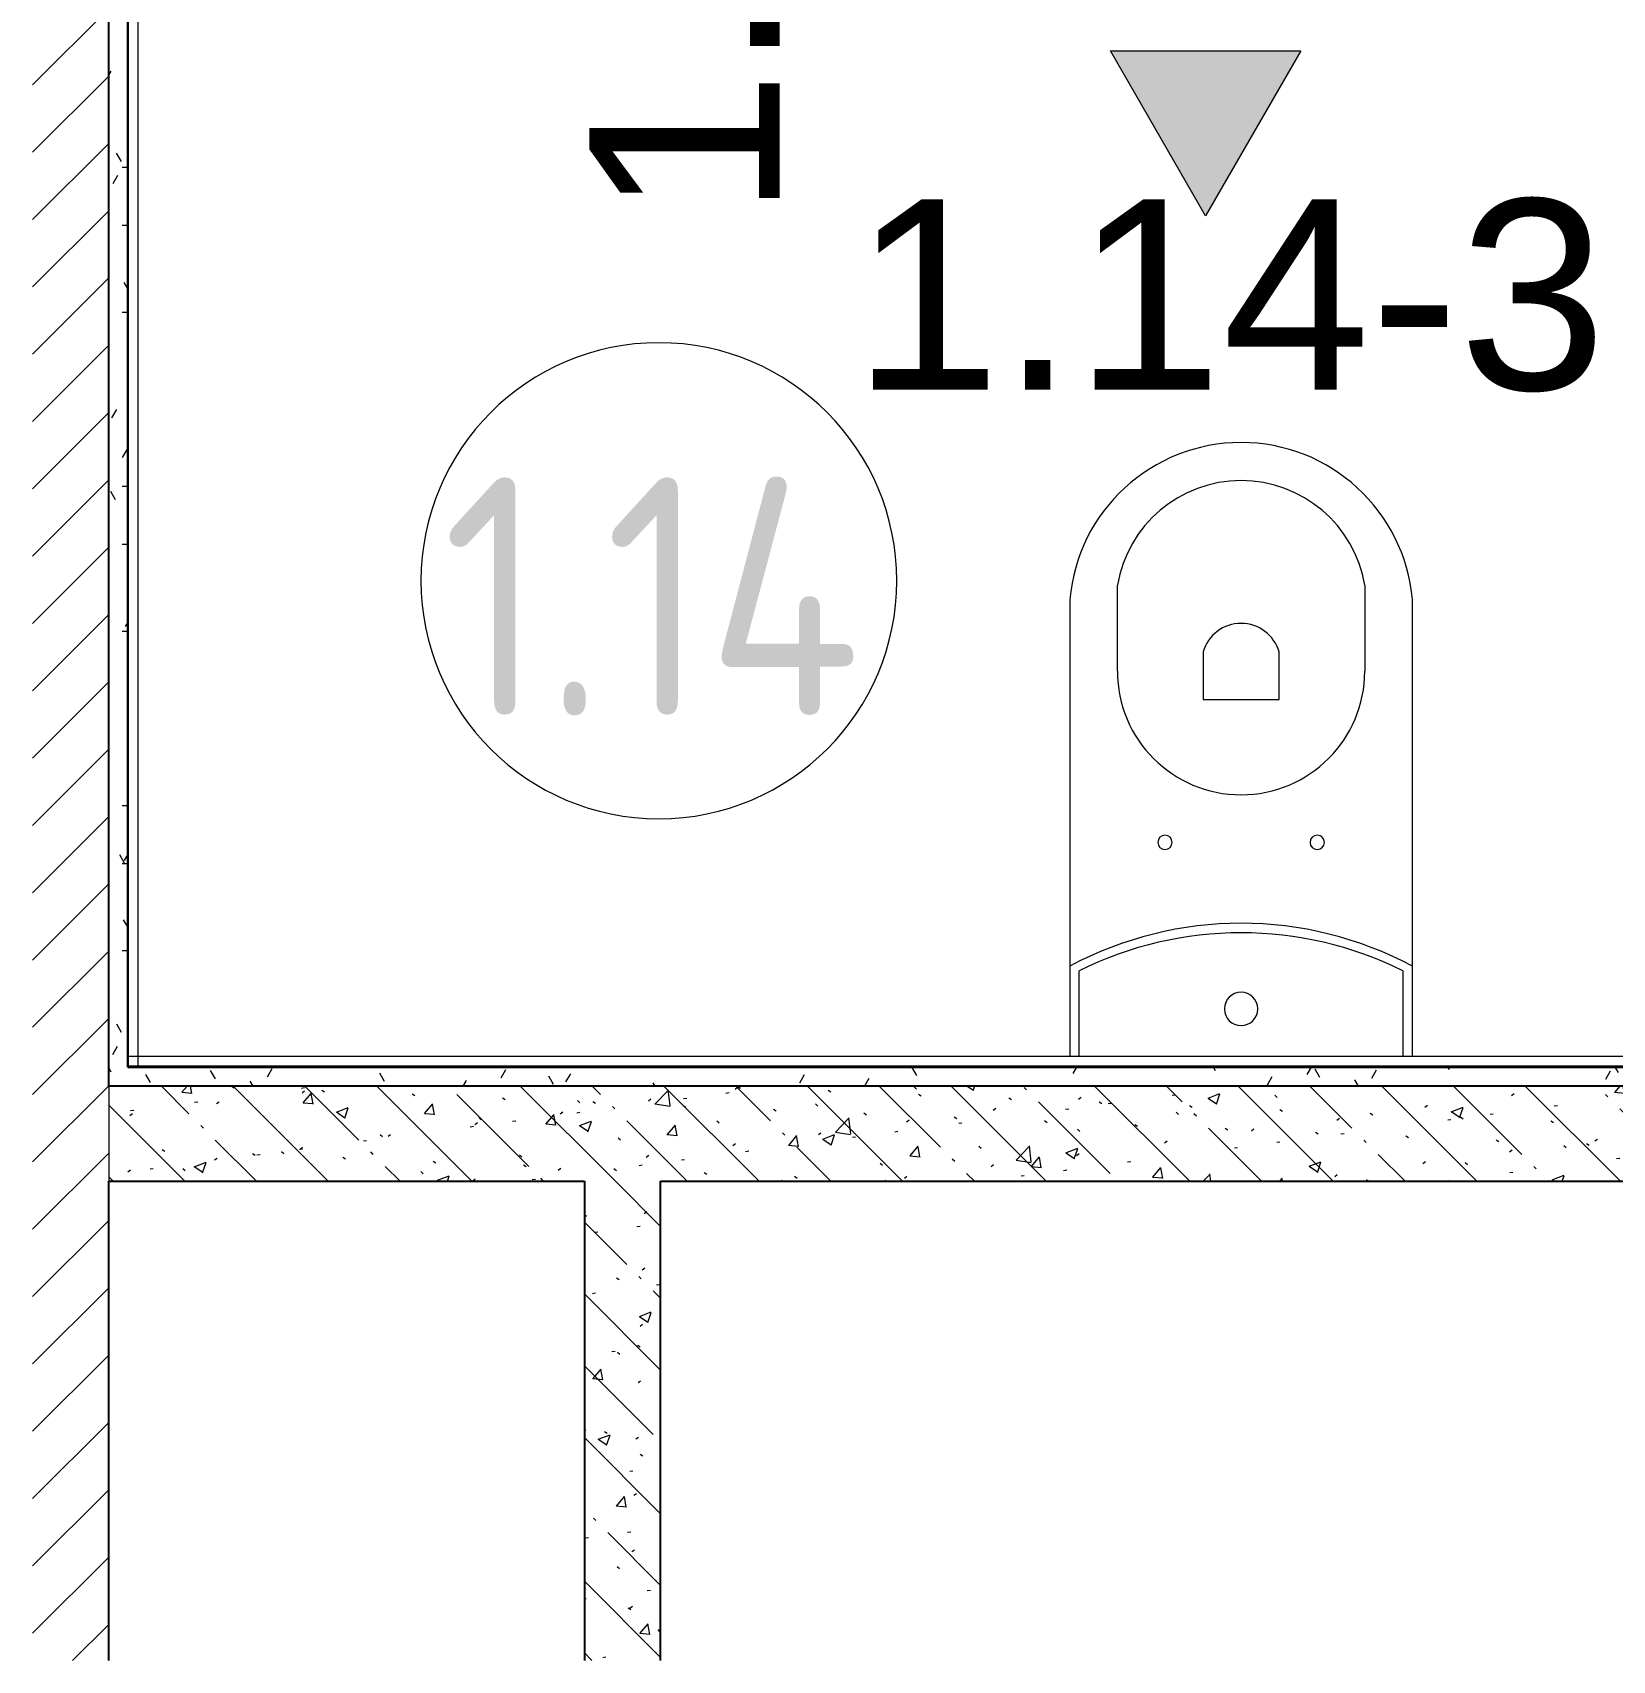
# Model space of a CAD drawing. Header units: millimetres. Extents: x 66053 to 88312, y -1987 to 8211.
# Drawn here: x 67480 to 69140, y 4802 to 6512 of the extents above; entities that cross this region are included whole.
import ezdxf

# ---------------------------------------------------------------- set-up
doc = ezdxf.new("R2010")
doc.units = ezdxf.units.MM
for name, color, linetype, lineweight in [('A-AREA-IDEN', 7, 'Continuous', 9), ('A-WALL-3', 7, 'Continuous', 9), ('G-ANNO-SYMB', 7, 'Continuous', 9), ('I-WALL', 7, 'Continuous', 9), ('P-SANR-FIXT', 7, 'Continuous', 9)]:
    doc.layers.add(name, color=color, linetype=linetype, lineweight=lineweight)
doc.layers.add('A-WALL-2', color=7, linetype='Continuous', lineweight=25, true_color=0x3c3c3c)
doc.layers.add('A-WALL-FNSH-1', color=7, linetype='Continuous', lineweight=13, true_color=0x3c3c3c)
doc.styles.add('Arial_1', font='arial.ttf', dxfattribs={"height": 200})
doc.styles.add('GOST Common', font='GOST_Common.ttf', dxfattribs={"width": 0.9, "height": 250})
pattern_1 = [(135, (0, 0), (-75.43415, -75.43415), [106.68, -17.78, 3.556, -17.78]), (135, (0, 75.39), (-75.43415, -75.43415), []), (50, (0, 0), (127.52922, -11.15758), [13.335, -146.685]), (355, (0, 0), (-24.66966, 133.74002), [10.668, -117.348]), (100.451, (10.63, -0.93), (102.85973, 122.58178), [11.333, -124.663]), (46.184, (0, 35.56), (189.75516, -29.43036), [20.002, -220.027]), (96.636, (15.81, 33.1), (166.1822, 173.1996), [17, -186.995]), (351.184, (0, 35.56), (166.18393, 173.1976), [16.002, -176.022]), (21, (17.78, 26.67), (106.13027, -71.58603), [13.335, -146.685]), (326, (17.78, 26.67), (43.26188, 128.93175), [10.668, -117.348]), (71.451, (26.62, 20.7), (149.39198, 57.34505), [11.333, -124.663]), (37.5, (0, 0), (2.162228, 59.188357), [3.353, -112.573, 3.353, -115.773, -117.792]), (37.5, (0, 0), (2.162228, 59.188357), [-235.052, 3.353, -114.44]), (7.5, (0, 0), (46.77386, 70.12615), [3.353, -64.567, 3.353, -109.906, -44.894]), (7.5, (0, 0), (46.77386, 70.12615), [-181.178, 3.353, -41.542]), (327.5, (-39.65, 0), (94.91367, -4.010093), [3.353, -41.097, 3.353, -135.331, -184.023]), (327.5, (-39.65, 0), (94.91367, -4.010093), [-183.134, 3.353, -180.67]), (317.5, (-57.43, 0), (103.69057, 17.79882), [3.353, -54.432, 3.353, -88.748, -130.683]), (317.5, (-57.43, 0), (103.69057, 17.79882), [-149.885, 3.353, -127.33])]
pattern_2 = [(0, (0, 0), (121.92, 30.48), [10.058, -81.382, 10.058, -81.382, -487.68]), (0, (0, 0), (121.92, 30.48), [-182.88, 10.058, -172.822, 10.058, -81.382, -213.36]), (0, (0, 0), (121.92, 30.48), [-457.2, 10.058, -50.902, 10.058, -142.342]), (120, (45.72, 15.24), (-87.356454, 90.345817), [10.058, -81.382, 10.058, -81.382, -487.68]), (120, (45.72, 15.24), (-87.356454, 90.345817), [-182.88, 10.058, -172.822, 10.058, -81.382, -213.36]), (120, (45.72, 15.24), (-87.356454, 90.345817), [-457.2, 10.058, -50.902, 10.058, -142.342]), (240, (60.96, 76.2), (-34.563546, -120.825817), [10.058, -81.382, 10.058, -81.382, -487.68]), (240, (60.96, 76.2), (-34.563546, -120.825817), [-182.88, 10.058, -172.822, 10.058, -81.382, -213.36]), (240, (60.96, 76.2), (-34.563546, -120.825817), [-457.2, 10.058, -50.902, 10.058, -142.342])]

# ---------------------------------------------------------------- blocks, each defined once
blk = doc.blocks.new('WC Seat_2 with Cistern-Wall Based - SE21-33486978-План разверток пом_ 1_14_ Этаж 1')
at = {"layer": 'P-SANR-FIXT'}
for p, q in [((-5, 410.5), (-5, 500.5)), ((255, 500.5), (255, 410.5)), ((-55, 485.5), (-55, 100.5)), ((305, 100.5), (305, 485.5)), ((85, 430.5), (85, 380.5)), ((165, 380.5), (165, 430.5)), ((85, 380.5), (165, 380.5)), ((-55, 100.5), (-55, 5.5)), ((-45, 5.5), (-45, 95.6)), ((295, 95.6), (295, 5.5)), ((305, 5.5), (305, 100.5))]:
    blk.add_line(p, q, dxfattribs=at)
for centre, radius, start, end in [((125, 469.8), 180.7, 4.9791, 175.0209), ((125, 478.7), 131.8, 9.5273, 170.4727), ((125, 418.8), 41.7, 16.2602, 163.7398), ((125, 410.5), 130, 180, 360), ((45, 230.5), 7.5, 0, 180), ((45, 230.5), 7.5, 180, 360), ((205, 230.5), 7.5, 0, 180), ((205, 230.5), 7.5, 180, 360), ((125, -237), 382.5, 61.9275, 118.0725), ((125, -247), 382.5, 63.6122, 116.3878), ((125, 55.5), 17.5, 0, 180), ((125, 55.5), 17.5, 180, 360)]:
    blk.add_arc(centre, radius, start, end, dxfattribs=at)
blk = doc.blocks.new('Фасад - Марка фасада_Указатель-25386507-План разверток пом_ 1_14_ Этаж 1')
at = {"layer": 'G-ANNO-SYMB'}
blk.add_hatch(color=256, dxfattribs=at).paths.add_polyline_path([(-1, 0), (0, 1.732), (1, 0), (0, 0)])
for p, q in [((0, 1.732), (-1, 0)), ((1, 0), (0, 1.732)), ((-1, 0), (0, 0)), ((0, 0), (1, 0))]:
    blk.add_line(p, q, dxfattribs=at)
blk = doc.blocks.new('Марка_Помещения - Номер-25198446-План разверток пом_ 1_14_ Этаж 1')
at = {"layer": 'A-AREA-IDEN'}
for start, end in [(360, 180), (180, 360)]:
    blk.add_arc((0, 0), 2.5, start, end, dxfattribs=at)

msp = doc.modelspace()

# ---------------------------------------------------------------- hatches: boundary and pattern name
at = {"layer": 'I-WALL'}
h = msp.add_hatch(dxfattribs=at)
h.set_pattern_fill('FP_2', color=256, style=0, pattern_type=2)
h.set_pattern_definition([(45, (0, 0), (-35.35534, 35.35534), [])])
h.paths.add_polyline_path([(67560, 4801.7), (67560, 7680), (67480, 7680), (67480, 4801.7), (67529.6, 4801.7)])
h = msp.add_hatch(dxfattribs=at)
h.set_pattern_fill('FP_8', color=256, style=0, pattern_type=2)
h.set_pattern_definition(pattern_2)
h.paths.add_polyline_path([(67580, 5425), (67580, 7680), (67560, 7680), (67560, 5425)])
h = msp.add_hatch(dxfattribs=at)
h.set_pattern_fill('FP_8', color=256, style=0, pattern_type=2)
h.set_pattern_definition(pattern_2)
h.paths.add_polyline_path([(68758.3, 5405), (69920, 5405), (69919, 5425), (67560, 5425), (67560, 5405)])
h = msp.add_hatch(dxfattribs=at)
h.set_pattern_fill('FP_3', color=256, style=0, pattern_type=2)
h.set_pattern_definition(pattern_1)
h.paths.add_polyline_path([(69940, 5305), (69940, 5405), (67560, 5405), (67560, 5305), (68758.3, 5305)])
h = msp.add_hatch(dxfattribs=at)
h.set_pattern_fill('FP_3', color=256, style=0, pattern_type=2)
h.set_pattern_definition(pattern_1)
h.paths.add_polyline_path([(68140, 4801.7), (68140, 5305), (68060, 5305), (68060, 4801.7)])

# ---------------------------------------------------------------- linework, layer by layer
at = {"layer": 'A-WALL-2'}
for p, q in [((67560, 5405), (67560, 7680)), ((67580, 5425), (67580, 7660)), ((67580, 5425), (69920, 5425)), ((69940, 5405), (67560, 5405)), ((67560, 4801.7), (67560, 5305)), ((67560, 5305), (68060, 5305)), ((68060, 5305), (68060, 4801.7)), ((68140, 5305), (69940, 5305)), ((68140, 4801.7), (68140, 5305))]:
    msp.add_line(p, q, dxfattribs=at)
at = {"layer": 'A-WALL-3'}
msp.add_line((67560, 5405), (67560, 5305), dxfattribs=at)
at = {"layer": 'A-WALL-FNSH-1'}
for p, q in [((67581, 5426), (67581, 7659)), ((67591, 5425), (67591, 7145.3)), ((69920, 5436), (67580, 5436)), ((69919, 5426), (67581, 5426))]:
    msp.add_line(p, q, dxfattribs=at)

# ---------------------------------------------------------------- block references
at = {"layer": 'A-AREA-IDEN', "xscale": 99.99999999999993, "yscale": 99.99999999999993, "zscale": 99.99999999999993}
msp.add_blockref('Марка_Помещения - Номер-25198446-План разверток пом_ 1_14_ Этаж 1', (68138.2, 5935.8), dxfattribs=at)
at = {"layer": 'G-ANNO-SYMB', "extrusion": (0, 0, -1), "xscale": 99.99999999999993, "yscale": 99.99999999999993, "zscale": 99.99999999999993, "rotation": 180}
msp.add_blockref('Фасад - Марка фасада_Указатель-25386507-План разверток пом_ 1_14_ Этаж 1', (-68712.7, 6492.3), dxfattribs=at)
at = {"layer": 'P-SANR-FIXT'}
msp.add_blockref('WC Seat_2 with Cistern-Wall Based - SE21-33486978-План разверток пом_ 1_14_ Этаж 1', (68625, 5430.5), dxfattribs=at)

# ---------------------------------------------------------------- texts
at = {"layer": 'A-AREA-IDEN', "insert": (67910.7, 6044.4), "char_height": 250, "width": 570, "attachment_point": 1, "style": 'GOST Common'}
msp.add_mtext('1.14', dxfattribs=at)
at = {"layer": 'G-ANNO-SYMB', "insert": (68065.1, 6316.6), "char_height": 200, "width": 978.059, "attachment_point": 1, "rotation": 90, "style": 'Arial_1'}
msp.add_mtext('1.14-4', dxfattribs=at)
at = {"layer": 'G-ANNO-SYMB', "insert": (68341.9, 6336.5), "char_height": 200, "width": 978.059, "attachment_point": 1, "style": 'Arial_1'}
msp.add_mtext('1.14-3', dxfattribs=at)

doc.saveas('drawing.dxf')
